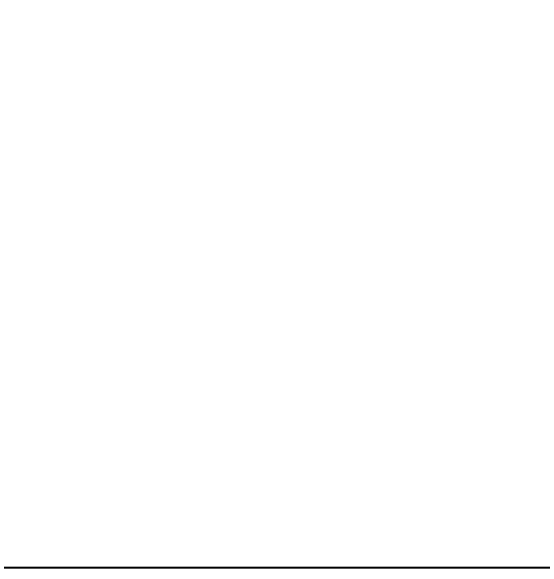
# Model space of a CAD drawing. Header units: inches. Extents: x 0 to 102, y 0 to 66.
# Drawn here: x 73.5258 to 73.9954, y 7.3714 to 7.8625 of the extents above; entities that cross this region are included whole.
import ezdxf

# ---------------------------------------------------------------- set-up
doc = ezdxf.new("R2010")
doc.units = ezdxf.units.IN
doc.header["$MEASUREMENT"] = 0
doc.linetypes.add('SLD-Solid', pattern=[0])
doc.styles.add('SLDTEXTSTYLE0', font='arial.ttf', dxfattribs={"width": 0.948})
doc.dimstyles.new('SLDDIMSTYLE0', dxfattribs={"dimtxt": 0.194141, "dimasz": 0.194141, "dimexe": 0, "dimexo": 0.0625, "dimgap": 0.048535, "dimtad": 0, "dimtih": 1, "dimtoh": 1, "dimdec": 4, "dimrnd": 1e-09, "dimzin": 12, "dimdsep": 46, "dimtxsty": 'SLDTEXTSTYLE0', "dimsah": 1, "dimcen": 0.09, "dimadec": 0, "dimazin": 3, "dimtfac": 1, "dimtdec": 4, "dimtofl": 0, "dimtmove": 0, "dimatfit": 3, "dimfxl": 1, "dimfrac": 2, "dimtolj": 1, "dimtzin": 12, "dimarcsym": 0})

# ---------------------------------------------------------------- blocks, each defined once
blk = doc.blocks.new('*D23')
at = {"color": 0, "linetype": 'SLD-Solid', "lineweight": -2, "transparency": 16777216}
for p, q in [((73.64856, 15.10139), (71.625, 15.10139)), ((71.625, 14.00139), (71.625, 11.71921)), ((71.625, 8.47139), (71.625, 10.75358)), ((74.23356, 7.37139), (71.625, 7.37139))]:
    blk.add_line(p, q, dxfattribs=at)
at = {"color": 0, "linetype": 'SLD-Solid', "transparency": 16777216}
for points in [[(71.44167, 14.00139), (71.80833, 14.00139), (71.625, 15.10139)], [(71.44167, 8.47139), (71.80833, 8.47139), (71.625, 7.37139)]]:
    blk.add_solid(points, dxfattribs=at)
at = {"layer": 'Defpoints', "color": 0, "linetype": 'SLD-Solid', "transparency": 16777216}
for p in [(71.625, 15.10139), (73.71106, 15.10139), (74.29606, 7.37139)]:
    blk.add_point(p, dxfattribs=at)
at = {"color": 0, "linetype": 'SLD-Solid', "lineweight": 18, "transparency": 16777216, "insert": (71.625, 11.67067), "char_height": 0.85, "attachment_point": 2, "style": 'SLDTEXTSTYLE0'}
blk.add_mtext('\\A1;7.73"', dxfattribs=at)

msp = doc.modelspace()

# ---------------------------------------------------------------- dimensions: what is measured, and where the dimension line sits
at = {"color": 2, "linetype": 'SLD-Solid', "lineweight": 18}
dim = msp.add_linear_dim(base=(71.625, 15.10139), p1=(74.29606, 7.37139), p2=(73.71106, 15.10139), angle=90, text='<>"', dimstyle='SLDDIMSTYLE0', override={"dimtxt": 0.85, "dimasz": 1.1}, dxfattribs=at)
dim.commit()
dim.dimension.update_dxf_attribs({"geometry": '*D23', "text_midpoint": (71.625, 11.23639), "dimtype": 160})

doc.saveas('drawing.dxf')
